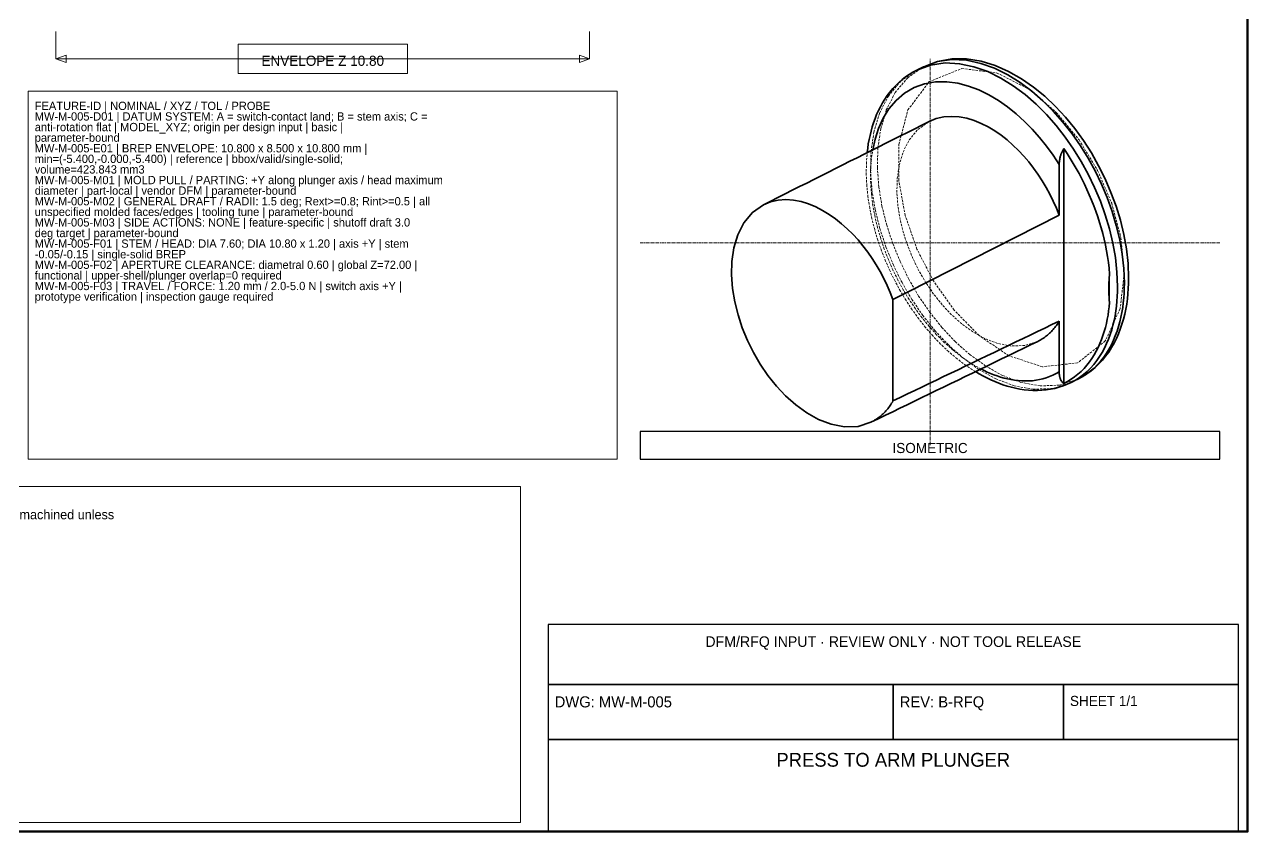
# Model space of a CAD drawing. Header units: millimetres. Extents: x 10 to 410, y 10 to 287.
# Drawn here: x 144.2 to 410, y 10 to 185.5 of the extents above; entities that cross this region are included whole.
import ezdxf
from ezdxf.enums import TextEntityAlignment as Align

# ---------------------------------------------------------------- set-up
doc = ezdxf.new("R2010")
doc.units = ezdxf.units.MM
doc.linetypes.add('CENTER', pattern=[1.15, 0.7, -0.15, 0.15, -0.15])
doc.linetypes.add('DASHED', pattern=[0.75, 0.5, -0.25])
for name, color, linetype, lineweight in [('BORDER', 7, 'CONTINUOUS', 50), ('CENTER', 4, 'CENTER', 13), ('DIMENSION', 2, 'CONTINUOUS', 18), ('HIDDEN', 8, 'DASHED', 18), ('NOTES', 7, 'CONTINUOUS', 18), ('TITLE_BLOCK', 7, 'CONTINUOUS', 25), ('VISIBLE', 7, 'CONTINUOUS', 35)]:
    doc.layers.add(name, color=color, linetype=linetype, lineweight=lineweight)

msp = doc.modelspace()

# ---------------------------------------------------------------- linework, layer by layer
at = {"layer": 'BORDER'}
msp.add_lwpolyline([(10, 10), (410, 10), (410, 287), (10, 287)], close=True, dxfattribs=at)
at = {"layer": 'CENTER'}
for p, q in [((341, 94), (341, 178)), ((278, 138), (404, 138))]:
    msp.add_line(p, q, dxfattribs=at)
at = {"layer": 'DIMENSION'}
for p, q in [((151, 184), (151, 178)), ((267, 184), (267, 178)), ((151, 178), (267, 178))]:
    msp.add_line(p, q, dxfattribs=at)
for points in [[(190.6, 174.8), (227.4, 174.8), (227.4, 181.2), (190.6, 181.2)], [(151, 178), (153.2, 178.8), (153.2, 177.2)], [(267, 178), (264.8, 177.2), (264.8, 178.8)]]:
    msp.add_lwpolyline(points, close=True, dxfattribs=at)
at = {"layer": 'HIDDEN'}
for points in [[(371.67, 107.65), (367.64, 106.35), (363.41, 106.17), (359.25, 106.93), (355.29, 108.44), (351.58, 110.5), (348.15, 112.99), (344.98, 115.81), (342.08, 118.9), (339.43, 122.22), (337.04, 125.72), (334.9, 129.38), (333.02, 133.19), (331.41, 137.11), (330.08, 141.14), (329.06, 145.26), (328.37, 149.44), (328.06, 153.67), (328.17, 157.91), (328.79, 162.11), (330, 166.17), (331.93, 169.94), (334.64, 173.19), (338.12, 175.59)], [(373.15, 108.39), (369.13, 107.08), (364.9, 106.9), (360.73, 107.67), (356.77, 109.17), (353.07, 111.23), (349.63, 113.72), (346.46, 116.54), (343.56, 119.63), (340.91, 122.95), (338.52, 126.45), (336.38, 130.12), (334.51, 133.92), (332.9, 137.85), (331.57, 141.87), (330.55, 145.99), (329.86, 150.18), (329.54, 154.41), (329.66, 158.65), (330.27, 162.84), (331.49, 166.9), (333.41, 170.68), (336.13, 173.92), (339.61, 176.32)], [(383.22, 131.41), (382.31, 123.71), (379.09, 116.67), (373.07, 111.91), (365.42, 111.06), (358.07, 113.48), (351.65, 117.85), (346.21, 123.4), (341.71, 129.73), (338.15, 136.65), (335.59, 143.99), (334.19, 151.63), (334.21, 159.4), (336.18, 166.9), (340.82, 173.06), (347.93, 175.93), (355.59, 174.94), (362.49, 171.42), (368.42, 166.39), (373.39, 160.4), (377.42, 153.74), (380.48, 146.61), (382.48, 139.13), (383.22, 131.41)], [(364.41, 116.59), (361.57, 115.69), (358.6, 115.58), (355.68, 116.13), (352.9, 117.19), (350.3, 118.64), (347.89, 120.39), (345.67, 122.38), (343.63, 124.55), (341.77, 126.88), (340.1, 129.34), (338.59, 131.91), (337.28, 134.58), (336.15, 137.34), (335.21, 140.17), (334.49, 143.06), (334.01, 146), (333.78, 148.97), (333.86, 151.95), (334.29, 154.89), (335.13, 157.75), (336.47, 160.4), (338.37, 162.69), (340.8, 164.39)], [(350.84, 110.01), (348.82, 111.33), (346.89, 112.79), (345.04, 114.35), (343.29, 116.01), (341.62, 117.76), (340.03, 119.58), (338.53, 121.48), (337.12, 123.44), (335.79, 125.46), (334.55, 127.53), (333.39, 129.66), (332.32, 131.82), (331.34, 134.03), (330.45, 136.28), (329.65, 138.56), (328.96, 140.88), (328.36, 143.22), (327.88, 145.59), (327.5, 147.98), (327.25, 150.38), (327.13, 152.8), (327.16, 155.21), (327.33, 157.63)], [(352.05, 110.59), (349.93, 111.81), (347.91, 113.18), (345.99, 114.68), (344.16, 116.3), (342.43, 118.02), (340.8, 119.84), (339.25, 121.73), (337.8, 123.69), (336.44, 125.72), (335.17, 127.8), (334, 129.94), (332.92, 132.13), (331.93, 134.37), (331.05, 136.64), (330.27, 138.95), (329.59, 141.3), (329.03, 143.67), (328.58, 146.07), (328.27, 148.5), (328.09, 150.93), (328.06, 153.37), (328.2, 155.81), (328.53, 158.23)], [(380.01, 125.02), (380.01, 125.29), (380.01, 125.56), (380.01, 125.83), (380.01, 126.1), (380.01, 126.37), (380.01, 126.64), (380.01, 126.91), (380.01, 127.18), (380.01, 127.45), (380.01, 127.71), (380.01, 127.98), (380.01, 128.25), (380.01, 128.52), (380.01, 128.79), (380.01, 129.06), (380.01, 129.33), (380.01, 129.6), (380.01, 129.87), (380.01, 130.14), (380.01, 130.41), (380.01, 130.68), (380.01, 130.94), (380.01, 131.21)]]:
    msp.add_lwpolyline(points, dxfattribs=at)
at = {"layer": 'NOTES'}
for points in [[(145, 91), (273, 91), (273, 171), (145, 171)], [(14, 12), (252, 12), (252, 85), (14, 85)]]:
    msp.add_lwpolyline(points, close=True, dxfattribs=at)
at = {"layer": 'TITLE_BLOCK'}
for points in [[(278, 91), (404, 91), (404, 97), (278, 97)], [(258, 42), (408, 42), (408, 55), (258, 55)], [(258, 30), (333, 30), (333, 42), (258, 42)], [(333, 30), (370, 30), (370, 42), (333, 42)], [(370, 30), (408, 30), (408, 42), (370, 42)], [(258, 10), (408, 10), (408, 30), (258, 30)]]:
    msp.add_lwpolyline(points, close=True, dxfattribs=at)
at = {"layer": 'VISIBLE'}
for points in [[(327.33, 157.63), (327.44, 158.57), (327.58, 159.51), (327.75, 160.45), (327.95, 161.38), (328.17, 162.3), (328.43, 163.22), (328.72, 164.13), (329.04, 165.02), (329.39, 165.9), (329.78, 166.77), (330.21, 167.62), (330.67, 168.46), (331.17, 169.27), (331.7, 170.05), (332.28, 170.81), (332.89, 171.54), (333.53, 172.24), (334.21, 172.9), (334.93, 173.53), (335.68, 174.11), (336.47, 174.65), (337.28, 175.14), (338.12, 175.59)], [(338.12, 175.59), (341.11, 176.68), (344.25, 177.12), (347.43, 176.96), (350.54, 176.31), (353.54, 175.24), (356.39, 173.83), (359.09, 172.15), (361.65, 170.25), (364.05, 168.16), (366.3, 165.91), (368.4, 163.52), (370.36, 161.02), (372.18, 158.4), (373.86, 155.7), (375.39, 152.91), (376.77, 150.04), (378.01, 147.11), (379.08, 144.11), (379.99, 141.06), (380.73, 137.97), (381.28, 134.83), (381.62, 131.67), (381.74, 128.49)], [(338.12, 175.59), (338.19, 175.62), (338.25, 175.65), (338.32, 175.69), (338.38, 175.72), (338.44, 175.75), (338.51, 175.78), (338.57, 175.81), (338.64, 175.84), (338.7, 175.88), (338.77, 175.91), (338.83, 175.94), (338.9, 175.97), (338.96, 176), (339.03, 176.04), (339.09, 176.07), (339.15, 176.1), (339.22, 176.13), (339.28, 176.16), (339.35, 176.2), (339.41, 176.23), (339.48, 176.26), (339.54, 176.29), (339.61, 176.32)], [(339.61, 176.32), (342.59, 177.45), (345.74, 178), (348.93, 177.99), (352.08, 177.49), (355.14, 176.56), (358.07, 175.28), (360.85, 173.71), (363.48, 171.89), (365.95, 169.87), (368.27, 167.67), (370.44, 165.33), (372.46, 162.85), (374.34, 160.26), (376.06, 157.57), (377.64, 154.79), (379.06, 151.93), (380.32, 148.99), (381.43, 145.99), (382.36, 142.94), (383.11, 139.83), (383.67, 136.68), (384.02, 133.51), (384.15, 130.31)], [(339.61, 176.32), (342.59, 177.41), (345.74, 177.85), (348.91, 177.7), (352.03, 177.04), (355.02, 175.97), (357.88, 174.56), (360.58, 172.88), (363.13, 170.98), (365.53, 168.89), (367.78, 166.64), (369.89, 164.26), (371.85, 161.75), (373.67, 159.14), (375.34, 156.43), (376.87, 153.64), (378.26, 150.77), (379.49, 147.84), (380.57, 144.84), (381.48, 141.79), (382.21, 138.7), (382.76, 135.56), (383.11, 132.4), (383.23, 129.22)], [(328.53, 158.23), (329.05, 160.59), (329.8, 162.89), (330.79, 165.09), (332.06, 167.14), (333.62, 168.99), (335.46, 170.56), (337.54, 171.78), (339.81, 172.6), (342.19, 173.01), (344.61, 173.04), (347, 172.72), (349.34, 172.11), (351.6, 171.26), (353.77, 170.19), (355.85, 168.95), (357.83, 167.57), (359.71, 166.05), (361.5, 164.43), (363.2, 162.7), (364.8, 160.89), (366.32, 159.01), (367.74, 157.05), (369.07, 155.04)], [(340.8, 164.39), (342.35, 165.02), (343.99, 165.39), (345.66, 165.51), (347.33, 165.4), (348.98, 165.1), (350.58, 164.62), (352.14, 163.99), (353.63, 163.24), (355.07, 162.37), (356.45, 161.42), (357.76, 160.38), (359.02, 159.28), (360.22, 158.11), (361.36, 156.88), (362.45, 155.6), (363.48, 154.28), (364.45, 152.91), (365.36, 151.51), (366.22, 150.07), (367.02, 148.59), (367.77, 147.09), (368.45, 145.56), (369.07, 144.01)], [(304.8, 146.3), (306.36, 147.09), (307.93, 147.88), (309.49, 148.66), (311.06, 149.45), (312.62, 150.24), (314.19, 151.02), (315.75, 151.81), (317.32, 152.6), (318.89, 153.38), (320.45, 154.17), (322.02, 154.96), (323.58, 155.74), (325.15, 156.53), (326.71, 157.32), (328.28, 158.1), (329.84, 158.89), (331.41, 159.67), (332.97, 160.46), (334.54, 161.25), (336.1, 162.03), (337.67, 162.82), (339.24, 163.61), (340.8, 164.39)], [(370.06, 158.51), (369.98, 158.38), (369.9, 158.24), (369.82, 158.1), (369.75, 157.96), (369.68, 157.81), (369.62, 157.67), (369.56, 157.52), (369.5, 157.37), (369.45, 157.22), (369.4, 157.07), (369.35, 156.92), (369.31, 156.77), (369.27, 156.61), (369.23, 156.46), (369.2, 156.3), (369.17, 156.14), (369.15, 155.99), (369.12, 155.83), (369.11, 155.67), (369.09, 155.51), (369.08, 155.35), (369.08, 155.2), (369.07, 155.04)], [(380.01, 131.21), (379.89, 132.49), (379.75, 133.75), (379.56, 135.02), (379.35, 136.28), (379.1, 137.53), (378.83, 138.78), (378.52, 140.02), (378.18, 141.25), (377.82, 142.47), (377.43, 143.69), (377.01, 144.9), (376.57, 146.09), (376.1, 147.28), (375.6, 148.46), (375.09, 149.63), (374.54, 150.78), (373.97, 151.93), (373.38, 153.06), (372.76, 154.18), (372.12, 155.28), (371.46, 156.37), (370.77, 157.45), (370.06, 158.51)], [(370.06, 107.46), (370.06, 109.68), (370.06, 111.9), (370.06, 114.12), (370.06, 116.34), (370.06, 118.55), (370.06, 120.77), (370.06, 122.99), (370.06, 125.21), (370.06, 127.43), (370.06, 129.65), (370.06, 131.87), (370.06, 134.09), (370.06, 136.31), (370.06, 138.53), (370.06, 140.75), (370.06, 142.97), (370.06, 145.19), (370.06, 147.41), (370.06, 149.63), (370.06, 151.85), (370.06, 154.07), (370.06, 156.29), (370.06, 158.51)], [(369.07, 155.04), (369.07, 154.56), (369.07, 154.08), (369.07, 153.6), (369.07, 153.12), (369.07, 152.64), (369.07, 152.16), (369.07, 151.68), (369.07, 151.2), (369.07, 150.72), (369.07, 150.24), (369.07, 149.76), (369.07, 149.28), (369.07, 148.8), (369.07, 148.32), (369.07, 147.84), (369.07, 147.36), (369.07, 146.88), (369.07, 146.4), (369.07, 145.92), (369.07, 145.44), (369.07, 144.97), (369.07, 144.49), (369.07, 144.01)], [(328.15, 99), (325.35, 98.11), (322.41, 98), (319.52, 98.55), (316.77, 99.6), (314.2, 101.04), (311.81, 102.77), (309.61, 104.73), (307.6, 106.88), (305.76, 109.18), (304.1, 111.62), (302.61, 114.16), (301.31, 116.81), (300.19, 119.53), (299.27, 122.33), (298.56, 125.19), (298.07, 128.1), (297.85, 131.04), (297.93, 133.99), (298.35, 136.9), (299.19, 139.73), (300.51, 142.36), (302.39, 144.62), (304.8, 146.3)], [(304.8, 146.3), (306.35, 146.93), (307.99, 147.3), (309.67, 147.41), (311.34, 147.29), (312.99, 146.97), (314.6, 146.48), (316.15, 145.84), (317.64, 145.07), (319.08, 144.2), (320.45, 143.23), (321.76, 142.18), (323.01, 141.06), (324.21, 139.88), (325.34, 138.64), (326.42, 137.35), (327.44, 136.01), (328.4, 134.64), (329.3, 133.22), (330.15, 131.77), (330.94, 130.29), (331.67, 128.77), (332.34, 127.23), (332.94, 125.67)], [(369.07, 144.01), (367.5, 143.21), (365.93, 142.41), (364.36, 141.61), (362.79, 140.82), (361.22, 140.02), (359.65, 139.22), (358.08, 138.43), (356.51, 137.63), (354.94, 136.83), (353.37, 136.03), (351.79, 135.24), (350.22, 134.44), (348.65, 133.64), (347.08, 132.84), (345.51, 132.05), (343.94, 131.25), (342.37, 130.45), (340.8, 129.65), (339.23, 128.86), (337.66, 128.06), (336.09, 127.26), (334.52, 126.46), (332.94, 125.67)], [(384.15, 130.31), (384.13, 129.19), (384.08, 128.07), (384, 126.95), (383.88, 125.83), (383.73, 124.71), (383.54, 123.61), (383.3, 122.51), (383.03, 121.42), (382.71, 120.34), (382.35, 119.27), (381.94, 118.23), (381.49, 117.2), (380.98, 116.2), (380.42, 115.22), (379.82, 114.27), (379.15, 113.36), (378.44, 112.5), (377.68, 111.67), (376.86, 110.9), (376, 110.18), (375.09, 109.52), (374.14, 108.92), (373.15, 108.39)], [(380.01, 131.21), (379.99, 131.08), (379.98, 130.94), (379.97, 130.8), (379.95, 130.66), (379.94, 130.53), (379.93, 130.39), (379.92, 130.25), (379.91, 130.11), (379.9, 129.97), (379.9, 129.84), (379.89, 129.7), (379.88, 129.56), (379.88, 129.42), (379.87, 129.28), (379.86, 129.14), (379.86, 129.01), (379.86, 128.87), (379.85, 128.73), (379.85, 128.59), (379.85, 128.45), (379.85, 128.31), (379.85, 128.18), (379.85, 128.04)], [(381.74, 128.49), (381.73, 127.43), (381.69, 126.37), (381.61, 125.31), (381.51, 124.26), (381.37, 123.2), (381.2, 122.16), (381, 121.12), (380.75, 120.09), (380.47, 119.07), (380.15, 118.06), (379.78, 117.06), (379.37, 116.09), (378.91, 115.13), (378.41, 114.2), (377.86, 113.29), (377.26, 112.42), (376.6, 111.59), (375.9, 110.79), (375.14, 110.05), (374.34, 109.36), (373.49, 108.73), (372.6, 108.16), (371.67, 107.65)], [(383.23, 129.22), (383.21, 128.16), (383.17, 127.1), (383.1, 126.04), (382.99, 124.99), (382.86, 123.94), (382.69, 122.89), (382.48, 121.85), (382.24, 120.82), (381.95, 119.8), (381.63, 118.79), (381.26, 117.8), (380.85, 116.82), (380.4, 115.86), (379.9, 114.93), (379.34, 114.03), (378.74, 113.15), (378.09, 112.32), (377.38, 111.53), (376.63, 110.78), (375.82, 110.09), (374.98, 109.46), (374.08, 108.89), (373.15, 108.39)], [(380.01, 125.02), (379.99, 125.15), (379.98, 125.28), (379.96, 125.41), (379.95, 125.55), (379.94, 125.68), (379.93, 125.81), (379.92, 125.94), (379.91, 126.07), (379.9, 126.2), (379.89, 126.33), (379.89, 126.46), (379.88, 126.59), (379.87, 126.72), (379.87, 126.86), (379.86, 126.99), (379.86, 127.12), (379.86, 127.25), (379.85, 127.38), (379.85, 127.51), (379.85, 127.64), (379.85, 127.78), (379.85, 127.91), (379.85, 128.04)], [(332.94, 125.67), (332.94, 124.71), (332.94, 123.75), (332.94, 122.79), (332.94, 121.84), (332.94, 120.88), (332.94, 119.92), (332.94, 118.96), (332.94, 118.01), (332.94, 117.05), (332.94, 116.09), (332.94, 115.13), (332.94, 114.18), (332.94, 113.22), (332.94, 112.26), (332.94, 111.3), (332.94, 110.35), (332.94, 109.39), (332.94, 108.43), (332.94, 107.48), (332.94, 106.52), (332.94, 105.56), (332.94, 104.6), (332.94, 103.65)], [(370.06, 107.46), (370.88, 107.88), (371.66, 108.36), (372.42, 108.88), (373.14, 109.45), (373.82, 110.07), (374.47, 110.72), (375.07, 111.41), (375.64, 112.13), (376.17, 112.89), (376.66, 113.66), (377.12, 114.46), (377.53, 115.28), (377.91, 116.12), (378.26, 116.97), (378.57, 117.83), (378.85, 118.71), (379.1, 119.59), (379.32, 120.48), (379.51, 121.38), (379.68, 122.29), (379.81, 123.2), (379.92, 124.11), (380.01, 125.02)], [(332.94, 103.65), (334.52, 104.4), (336.09, 105.15), (337.66, 105.91), (339.23, 106.66), (340.8, 107.41), (342.37, 108.17), (343.94, 108.92), (345.51, 109.67), (347.08, 110.43), (348.65, 111.18), (350.23, 111.94), (351.8, 112.69), (353.37, 113.44), (354.94, 114.2), (356.51, 114.95), (358.08, 115.7), (359.65, 116.46), (361.22, 117.21), (362.79, 117.97), (364.36, 118.72), (365.93, 119.47), (367.5, 120.23), (369.07, 120.98)], [(369.07, 120.98), (368.93, 120.74), (368.77, 120.5), (368.61, 120.27), (368.45, 120.04), (368.28, 119.81), (368.11, 119.59), (367.93, 119.37), (367.75, 119.16), (367.56, 118.95), (367.36, 118.74), (367.16, 118.54), (366.96, 118.34), (366.75, 118.15), (366.53, 117.97), (366.32, 117.79), (366.09, 117.62), (365.86, 117.45), (365.63, 117.29), (365.39, 117.14), (365.15, 116.99), (364.91, 116.85), (364.66, 116.71), (364.41, 116.59)], [(369.07, 120.98), (369.07, 120.5), (369.07, 120.02), (369.07, 119.54), (369.07, 119.06), (369.07, 118.59), (369.07, 118.11), (369.07, 117.63), (369.07, 117.15), (369.07, 116.67), (369.07, 116.19), (369.07, 115.71), (369.07, 115.23), (369.07, 114.75), (369.07, 114.27), (369.07, 113.79), (369.07, 113.31), (369.07, 112.83), (369.07, 112.35), (369.07, 111.87), (369.07, 111.39), (369.07, 110.91), (369.07, 110.43), (369.07, 109.95)], [(328.15, 99), (329.73, 99.76), (331.3, 100.53), (332.88, 101.29), (334.46, 102.06), (336.03, 102.82), (337.61, 103.59), (339.19, 104.35), (340.76, 105.12), (342.34, 105.88), (343.91, 106.65), (345.49, 107.41), (347.07, 108.18), (348.64, 108.94), (350.22, 109.7), (351.8, 110.47), (353.37, 111.23), (354.95, 112), (356.52, 112.76), (358.1, 113.53), (359.68, 114.29), (361.25, 115.06), (362.83, 115.82), (364.41, 116.59)], [(371.67, 107.65), (370.8, 107.26), (369.91, 106.91), (369.01, 106.62), (368.09, 106.37), (367.16, 106.18), (366.22, 106.04), (365.27, 105.96), (364.32, 105.92), (363.37, 105.92), (362.42, 105.98), (361.47, 106.07), (360.53, 106.21), (359.6, 106.39), (358.67, 106.61), (357.75, 106.87), (356.85, 107.16), (355.95, 107.48), (355.07, 107.83), (354.2, 108.22), (353.34, 108.63), (352.49, 109.06), (351.66, 109.52), (350.84, 110.01)], [(369.07, 109.95), (368.4, 109.57), (367.71, 109.22), (366.99, 108.92), (366.26, 108.66), (365.52, 108.44), (364.76, 108.27), (364, 108.13), (363.23, 108.04), (362.46, 107.98), (361.68, 107.97), (360.91, 107.99), (360.13, 108.05), (359.36, 108.14), (358.6, 108.27), (357.84, 108.42), (357.09, 108.61), (356.34, 108.82), (355.6, 109.06), (354.87, 109.32), (354.15, 109.61), (353.44, 109.91), (352.74, 110.24), (352.05, 110.59)], [(370.06, 107.46), (369.96, 107.52), (369.86, 107.59), (369.77, 107.68), (369.69, 107.77), (369.62, 107.86), (369.55, 107.96), (369.48, 108.07), (369.43, 108.17), (369.37, 108.28), (369.33, 108.4), (369.29, 108.51), (369.25, 108.63), (369.22, 108.74), (369.19, 108.86), (369.16, 108.98), (369.14, 109.1), (369.12, 109.22), (369.11, 109.34), (369.09, 109.47), (369.09, 109.59), (369.08, 109.71), (369.08, 109.83), (369.07, 109.95)], [(371.67, 107.65), (371.73, 107.68), (371.79, 107.72), (371.86, 107.75), (371.92, 107.78), (371.99, 107.81), (372.05, 107.84), (372.12, 107.88), (372.18, 107.91), (372.25, 107.94), (372.31, 107.97), (372.38, 108), (372.44, 108.03), (372.5, 108.07), (372.57, 108.1), (372.63, 108.13), (372.7, 108.16), (372.76, 108.19), (372.83, 108.23), (372.89, 108.26), (372.96, 108.29), (373.02, 108.32), (373.09, 108.35), (373.15, 108.39)], [(332.94, 103.65), (332.8, 103.39), (332.64, 103.14), (332.48, 102.89), (332.32, 102.65), (332.15, 102.41), (331.97, 102.17), (331.79, 101.94), (331.6, 101.71), (331.41, 101.49), (331.21, 101.27), (331.01, 101.06), (330.8, 100.85), (330.58, 100.65), (330.36, 100.45), (330.14, 100.27), (329.9, 100.08), (329.67, 99.91), (329.43, 99.74), (329.18, 99.58), (328.93, 99.42), (328.67, 99.27), (328.42, 99.13), (328.15, 99)]]:
    msp.add_lwpolyline(points, dxfattribs=at)

# ---------------------------------------------------------------- texts
at = {"layer": 'DIMENSION'}
msp.add_text('ENVELOPE Z 10.80', height=2.2, dxfattribs=at).set_placement((209, 177.6), align=Align.MIDDLE_CENTER)
at = {"layer": 'NOTES'}
for s, height, p in [('FEATURE-ID | NOMINAL / XYZ / TOL / PROBE', 1.8, (146.4, 167.8)), ('MW-M-005-D01 | DATUM SYSTEM: A = switch-contact land; B = stem axis; C =', 1.8, (146.4, 165.5)), ('anti-rotation flat | MODEL_XYZ; origin per design input | basic |', 1.8, (146.4, 163.19)), ('parameter-bound', 1.8, (146.4, 160.89)), ('MW-M-005-E01 | BREP ENVELOPE: 10.800 x 8.500 x 10.800 mm |', 1.8, (146.4, 158.58)), ('min=(-5.400,-0.000,-5.400) | reference | bbox/valid/single-solid;', 1.8, (146.4, 156.28)), ('volume=423.843 mm3', 1.8, (146.4, 153.98)), ('MW-M-005-M01 | MOLD PULL / PARTING: +Y along plunger axis / head maximum', 1.8, (146.4, 151.67)), ('diameter | part-local | vendor DFM | parameter-bound', 1.8, (146.4, 149.37)), ('MW-M-005-M02 | GENERAL DRAFT / RADII: 1.5 deg; Rext>=0.8; Rint>=0.5 | all', 1.8, (146.4, 147.06)), ('unspecified molded faces/edges | tooling tune | parameter-bound', 1.8, (146.4, 144.76)), ('deg target | parameter-bound', 1.8, (146.4, 140.15)), ('MW-M-005-M03 | SIDE ACTIONS: NONE | feature-specific | shutoff draft 3.0', 1.8, (146.4, 142.46)), ('MW-M-005-F01 | STEM / HEAD: DIA 7.60; DIA 10.80 x 1.20 | axis +Y | stem', 1.8, (146.4, 137.85)), ('-0.05/-0.15 | single-solid BREP', 1.8, (146.4, 135.54)), ('MW-M-005-F02 | APERTURE CLEARANCE: diametral 0.60 | global Z=72.00 |', 1.8, (146.4, 133.24)), ('functional | upper-shell/plunger overlap=0 required', 1.8, (146.4, 130.94)), ('MW-M-005-F03 | TRAVEL / FORCE: 1.20 mm / 2.0-5.0 N | switch axis +Y |', 1.8, (146.4, 128.63)), ('prototype verification | inspection gauge required', 1.8, (146.4, 126.33)), ('2 PROCESS: injection molding; FINISH: SPI B-2 visual starting point on exposed grip; hidden/internal as-machined unless', 2.05, (15.4, 78.93))]:
    msp.add_text(s, height=height, dxfattribs=at).set_placement(p, align=Align.MIDDLE_LEFT)
at = {"layer": 'TITLE_BLOCK'}
for s, height, p in [('ISOMETRIC', 2.2, (341, 93.4)), ('DFM/RFQ INPUT · REVIEW ONLY · NOT TOOL RELEASE', 2.3, (333, 51.3)), ('PRESS TO ARM PLUNGER', 3, (333, 25.6))]:
    msp.add_text(s, height=height, dxfattribs=at).set_placement(p, align=Align.MIDDLE_CENTER)
for s, height, p in [('DWG: MW-M-005', 2.4, (259.4, 38.2)), ('REV: B-RFQ', 2.4, (334.4, 38.2)), ('SHEET 1/1', 2.2, (371.4, 38.4))]:
    msp.add_text(s, height=height, dxfattribs=at).set_placement(p, align=Align.MIDDLE_LEFT)

doc.saveas('drawing.dxf')
